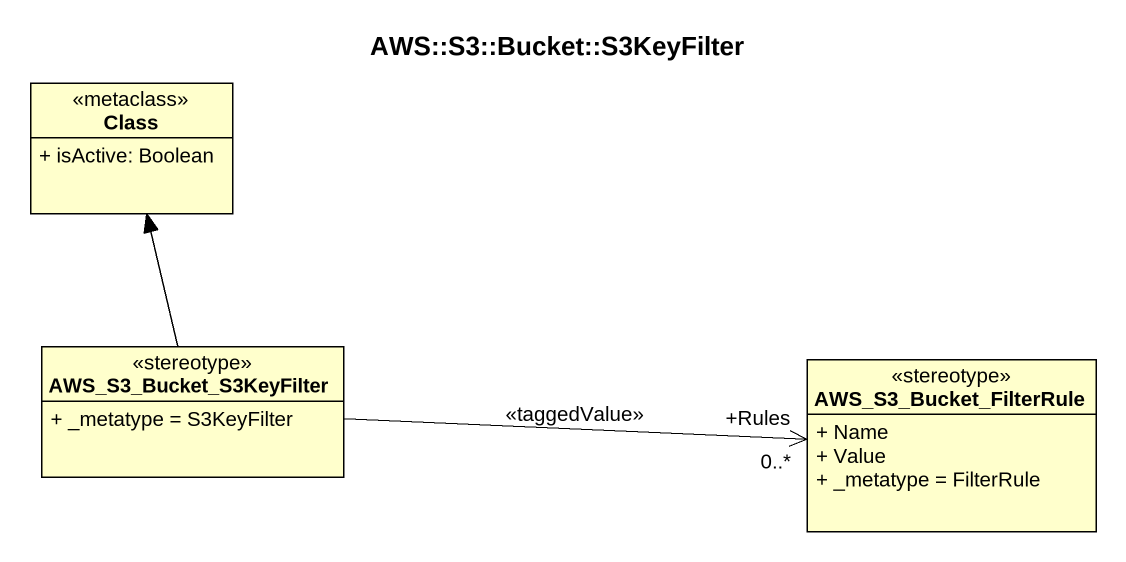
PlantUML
@startuml
title AWS::S3::Bucket::S3KeyFilter
hide circle
hide empty members
skinparam classAttributeIconSize 0
class "Class" as Class_ <<metaclass>> {
  + isActive: Boolean
}
class AWS_S3_Bucket_S3KeyFilter <<stereotype>> {
  + _metatype = S3KeyFilter
}
class AWS_S3_Bucket_FilterRule <<stereotype>> {
  + Name
  + Value
  + _metatype = FilterRule
}
AWS_S3_Bucket_S3KeyFilter -up-> Class_
AWS_S3_Bucket_S3KeyFilter -right-> "+Rules\n0..*" AWS_S3_Bucket_FilterRule : <<taggedValue>>
@enduml
